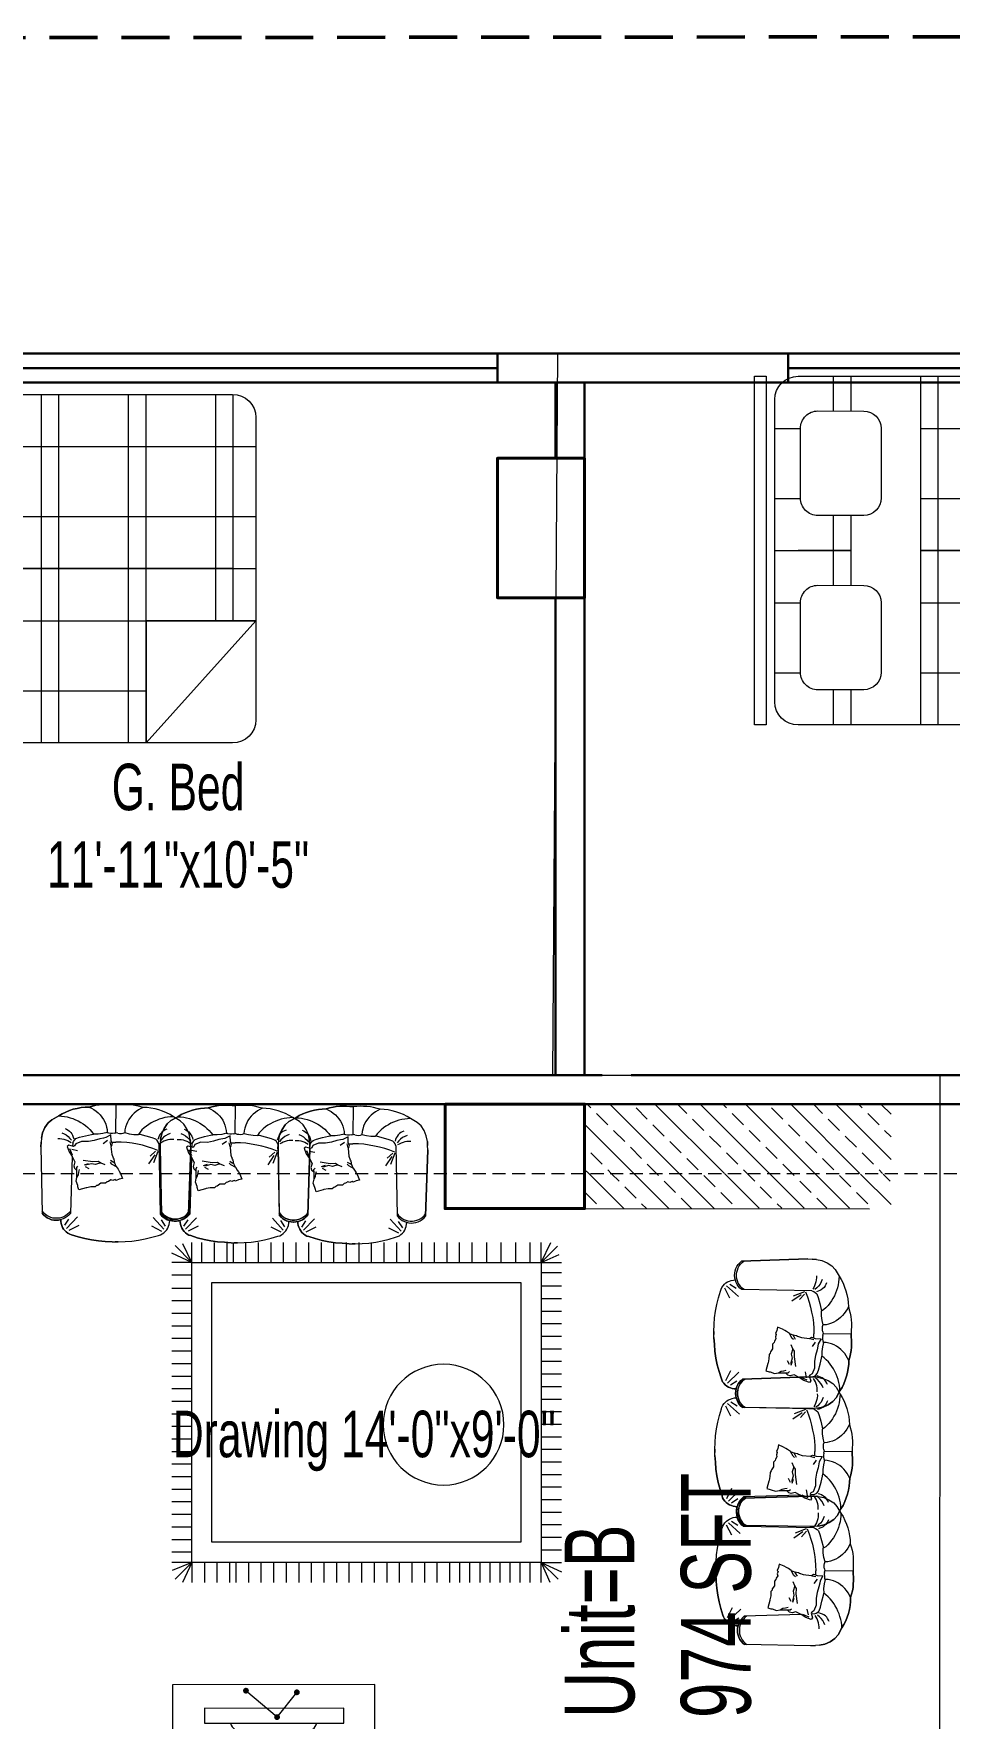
# Model space of a CAD drawing. Header units: inches. Extents: x 64086 to 138972, y -13497 to 16809.
# Drawn here: x 95581 to 95738.6, y -11625.5 to -11335.6 of the extents above; entities that cross this region are included whole.
import ezdxf

# ---------------------------------------------------------------- set-up
doc = ezdxf.new("R2010")
doc.units = ezdxf.units.IN
doc.header["$LTSCALE"] = 0.5
doc.header["$MEASUREMENT"] = 0
doc.linetypes.add('DASHED', pattern=[0.75, 0.5, -0.25])
doc.layers.get('0').update_dxf_attribs({"lineweight": 13})
for name, color, linetype, lineweight in [('BEAM 2', 87, 'Continuous', 15), ('Boundary', 6, 'DASHED', 50), ('Center Line', 252, 'Continuous', 5), ('Column', 1, 'Continuous', 40), ('DIM', 5, 'Continuous', 13), ('DIMENSION', 250, 'Continuous', 13), ('DOOR', 30, 'Continuous', 20), ('e-tv+tel', 5, 'Continuous', 25), ('fur', 42, 'Continuous', 15), ('FURNITUER', 45, 'Continuous', 15), ('FURNITUR', 212, 'Continuous', 9), ('P-BASIN1', 6, 'Continuous', 15), ('P.cap', 4, 'Continuous', 20), ('SLAB', 242, 'Continuous', 50), ('Text-2', 7, 'Continuous', 18), ('TEXT-IN', 7, 'Continuous', 15), ('WALL', 7, 'Continuous', 30)]:
    doc.layers.add(name, color=color, linetype=linetype, lineweight=lineweight)
doc.layers.add('Fur.', color=7, linetype='Continuous', lineweight=5, true_color=0x3765a4)
doc.layers.add('FURNITURE', color=157, linetype='Continuous')
doc.styles.add('STYLE1', font='ARIALN.TTF', dxfattribs={"width": 0.8})

# ---------------------------------------------------------------- blocks, each defined once
blk = doc.blocks.new('A$C02AD739B')
at = {"layer": 'fur'}
for p, q in [((10.36, 29.36), (11.03, 29.55)), ((10.36, 29.36), (11.03, 29.55)), ((11.03, 29.55), (11.77, 29.74)), ((11.03, 29.55), (11.77, 29.74)), ((11.77, 29.74), (12.48, 29.89)), ((11.77, 29.74), (12.48, 29.89)), ((12.48, 29.89), (13.22, 29.98)), ((12.48, 29.89), (13.22, 29.98)), ((13.22, 29.98), (13.97, 30.02)), ((13.22, 29.98), (13.97, 30.02)), ((13.97, 30.02), (14.71, 30.03)), ((13.97, 30.02), (14.71, 30.03)), ((14.71, 30.03), (15.46, 30.01)), ((14.71, 30.03), (15.46, 30.01)), ((15.46, 30.01), (16.2, 30.02)), ((15.46, 30.01), (16.2, 30.02)), ((16.2, 30.02), (16.95, 30.03)), ((16.95, 30.03), (16.2, 30.02)), ((16.3, 23.85), (16.2, 30.02)), ((16.95, 30.03), (17.69, 30.08)), ((17.69, 30.08), (16.95, 30.03)), ((17.69, 30.08), (18.44, 30.09)), ((18.44, 30.09), (17.69, 30.08)), ((18.44, 30.09), (19.18, 30.07)), ((19.18, 30.07), (18.44, 30.09)), ((19.18, 30.07), (19.93, 30.01)), ((19.93, 30.01), (19.18, 30.07)), ((19.93, 30.01), (20.64, 29.88)), ((20.64, 29.88), (19.93, 30.01)), ((20.64, 29.88), (21.39, 29.71)), ((21.39, 29.71), (20.64, 29.88)), ((21.39, 29.71), (22.1, 29.51)), ((22.1, 29.51), (21.39, 29.71)), ((22.14, 29.51), (21.61, 29.26)), ((22.99, 29.49), (22.1, 29.51)), ((22.1, 29.51), (22.14, 29.51)), ((22.14, 29.51), (22.1, 29.51)), ((22.14, 29.51), (22.99, 29.49)), ((22.14, 29.51), (22.14, 29.51)), ((22.99, 29.49), (23.84, 29.4)), ((23.84, 29.4), (22.99, 29.49)), ((1.44, 25.67), (2.25, 26.39)), ((1.44, 25.67), (2.25, 26.39)), ((2.25, 26.39), (3.72, 27.27)), ((2.25, 26.39), (3.72, 27.27)), ((3.72, 27.27), (4.46, 27.74)), ((3.72, 27.27), (4.46, 27.74)), ((3.72, 27.27), (4.36, 27.24)), ((4.36, 27.24), (5, 27.18)), ((4.46, 27.74), (5.27, 28.15)), ((4.46, 27.74), (5.27, 28.15)), ((5, 27.18), (5.61, 27.09)), ((5.27, 28.15), (6.08, 28.48)), ((5.27, 28.15), (6.08, 28.48)), ((5.61, 27.09), (6.25, 26.92)), ((6.08, 28.48), (6.89, 28.77)), ((6.08, 28.48), (6.89, 28.77)), ((6.25, 26.92), (6.85, 26.75)), ((6.85, 26.75), (7.43, 26.51)), ((6.89, 28.77), (7.74, 29)), ((6.89, 28.77), (7.74, 29)), ((7.43, 26.51), (8.03, 26.27)), ((7.74, 29), (8.62, 29.19)), ((7.74, 29), (8.62, 29.19)), ((8.03, 26.27), (8.57, 25.96)), ((8.57, 25.96), (9.14, 25.65)), ((8.62, 29.19), (9.47, 29.31)), ((8.62, 29.19), (9.47, 29.31)), ((9.47, 29.31), (10.33, 29.36)), ((9.47, 29.31), (10.36, 29.36)), ((10.33, 29.36), (10.33, 29.36)), ((10.33, 29.36), (10.36, 29.36)), ((10.33, 29.36), (10.36, 29.36)), ((10.33, 29.36), (10.86, 29.12)), ((10.86, 29.12), (11.36, 28.81)), ((11.36, 28.81), (11.87, 28.46)), ((11.87, 28.46), (12.33, 28.08)), ((12.33, 28.08), (12.76, 27.66)), ((12.76, 27.66), (13.13, 27.21)), ((13.13, 27.21), (13.49, 26.71)), ((13.49, 26.71), (13.78, 26.19)), ((13.78, 26.19), (14, 25.66)), ((18.75, 26.27), (18.54, 25.73)), ((19.02, 26.8), (18.75, 26.27)), ((19.37, 27.31), (19.02, 26.8)), ((19.72, 27.77), (19.37, 27.31)), ((20.14, 28.2), (19.72, 27.77)), ((20.59, 28.6), (20.14, 28.2)), ((21.08, 28.96), (20.59, 28.6)), ((21.61, 29.26), (21.08, 28.96)), ((23.44, 25.84), (22.95, 25.45)), ((24, 26.17), (23.44, 25.84)), ((23.84, 29.4), (24.73, 29.24)), ((24.73, 29.24), (23.84, 29.4)), ((24.53, 26.5), (24, 26.17)), ((25.13, 26.76), (24.53, 26.5)), ((24.73, 29.24), (25.59, 29.04)), ((25.59, 29.04), (24.73, 29.24)), ((25.69, 27.02), (25.13, 26.76)), ((25.59, 29.04), (26.41, 28.77)), ((26.41, 28.77), (25.59, 29.04)), ((26.29, 27.2), (25.69, 27.02)), ((26.93, 27.39), (26.29, 27.2)), ((26.41, 28.77), (27.23, 28.46)), ((27.23, 28.46), (26.41, 28.77)), ((27.53, 27.51), (26.93, 27.39)), ((27.23, 28.46), (28.05, 28.08)), ((28.05, 28.08), (27.23, 28.46)), ((28.17, 27.59), (27.53, 27.51)), ((28.05, 28.08), (28.8, 27.63)), ((28.8, 27.63), (28.05, 28.08)), ((28.8, 27.63), (28.17, 27.59)), ((28.8, 27.63), (30.31, 26.8)), ((30.31, 26.8), (28.8, 27.63)), ((30.31, 26.8), (31.13, 26.11)), ((31.13, 26.11), (30.31, 26.8)), ((31.13, 26.11), (31.82, 25.09)), ((31.82, 25.09), (31.13, 26.11)), ((0.02, 21.39), (0.08, 22.28)), ((0.08, 22.28), (0.02, 21.39)), ((0.08, 22.28), (0.31, 23.49)), ((0.08, 22.28), (0.31, 23.49)), ((0.31, 23.49), (0.78, 24.63)), ((0.31, 23.49), (0.78, 24.63)), ((0.78, 24.63), (1.44, 25.67)), ((0.78, 24.63), (1.44, 25.67)), ((3.7, 22.3), (4.12, 22.31)), ((4.12, 22.31), (4.55, 22.28)), ((4.49, 23.59), (4.99, 23.39)), ((4.55, 22.28), (4.97, 22.22)), ((4.97, 22.22), (5.4, 22.08)), ((4.99, 23.39), (5.49, 23.15)), ((5.19, 24.56), (5.54, 24.42)), ((5.49, 23.15), (5.92, 22.8)), ((5.54, 24.42), (5.86, 24.22)), ((5.86, 24.22), (6.19, 24.01)), ((5.92, 22.8), (6.32, 22.41)), ((6.19, 24.01), (6.44, 23.73)), ((6.32, 22.41), (6.65, 21.99)), ((6.44, 23.73), (6.69, 23.41)), ((6.69, 23.41), (6.88, 23.1)), ((6.88, 23.1), (7.02, 22.71)), ((7.02, 22.71), (7.14, 22.36)), ((7.32, 22.07), (7.63, 22.4)), ((7.63, 22.4), (8.41, 22.7)), ((8.41, 22.7), (9.68, 23.07)), ((9.14, 25.65), (9.64, 25.27)), ((9.64, 25.27), (10.15, 24.89)), ((9.68, 23.07), (10.99, 23.41)), ((10.15, 24.89), (10.62, 24.43)), ((10.62, 24.43), (11.05, 23.98)), ((10.99, 23.41), (11.41, 23.45)), ((11.05, 23.98), (11.41, 23.45)), ((12.41, 23.47), (11.41, 23.45)), ((13.4, 23.63), (12.41, 23.47)), ((14.39, 23.89), (13.4, 23.63)), ((14, 25.66), (14.19, 25.06)), ((14.19, 25.06), (14.34, 24.49)), ((14.71, 23.75), (14.32, 23.89)), ((14.32, 23.89), (14.39, 23.89)), ((14.34, 24.49), (14.39, 23.89)), ((14.39, 23.89), (14.34, 23.88)), ((14.34, 23.88), (14.39, 23.86)), ((14.39, 23.86), (14.39, 23.89)), ((15.1, 23.69), (14.71, 23.75)), ((15.52, 23.7), (15.1, 23.69)), ((15.91, 23.77), (15.52, 23.7)), ((15.91, 23.77), (16.3, 23.85)), ((16.69, 23.79), (16.3, 23.85)), ((16.69, 23.79), (17.09, 23.72)), ((17.09, 23.72), (17.51, 23.73)), ((17.09, 21.34), (17.36, 22.16)), ((17.36, 22.16), (17.41, 23.41)), ((17.41, 23.41), (18.55, 22.82)), ((17.51, 23.73), (17.9, 23.8)), ((17.9, 23.8), (18.29, 23.95)), ((18.18, 22.14), (19.14, 21.48)), ((18.24, 24.56), (18.22, 23.95)), ((18.22, 23.95), (19.21, 23.72)), ((18.29, 23.95), (18.22, 23.95)), ((18.38, 25.12), (18.24, 24.56)), ((18.54, 25.73), (18.38, 25.12)), ((18.55, 22.82), (19.02, 22.72)), ((19.02, 22.72), (19.87, 22.56)), ((19.21, 23.72), (20.21, 23.59)), ((19.87, 22.56), (21.05, 22.22)), ((20.21, 23.59), (21.2, 23.61)), ((21.05, 22.22), (22.33, 21.99)), ((21.59, 24.11), (21.2, 23.61)), ((21.67, 23.54), (21.2, 23.61)), ((22, 24.58), (21.59, 24.11)), ((22.98, 23.25), (21.67, 23.54)), ((22.46, 25.05), (22, 24.58)), ((22.95, 25.45), (22.46, 25.05)), ((24.27, 22.91), (22.98, 23.25)), ((25.05, 22.64), (24.27, 22.91)), ((25.38, 22.33), (25.05, 22.64)), ((25.59, 22.01), (25.38, 22.33)), ((25.65, 22.97), (25.55, 22.61)), ((25.78, 23.36), (25.65, 22.97)), ((25.96, 23.68), (25.78, 23.36)), ((26.2, 24.01), (25.96, 23.68)), ((26.36, 22.7), (26.05, 22.27)), ((26.44, 24.3), (26.2, 24.01)), ((26.75, 23.09), (26.36, 22.7)), ((26.76, 24.51), (26.44, 24.3)), ((26.87, 22.24), (26.48, 22.02)), ((27.17, 23.45), (26.75, 23.09)), ((27.08, 24.73), (26.76, 24.51)), ((27.29, 22.39), (26.87, 22.24)), ((27.43, 24.88), (27.08, 24.73)), ((27.66, 23.71), (27.17, 23.45)), ((27.71, 22.54), (27.29, 22.39)), ((28.15, 23.93), (27.66, 23.71)), ((28.14, 22.62), (27.71, 22.54)), ((28.56, 22.66), (28.14, 22.62)), ((28.99, 22.67), (28.56, 22.66)), ((31.82, 25.09), (32.34, 23.96)), ((32.34, 23.96), (31.82, 25.09)), ((32.34, 23.96), (32.61, 22.76)), ((32.61, 22.76), (32.34, 23.96)), ((32.61, 22.76), (32.69, 21.88)), ((32.61, 22.76), (32.69, 21.88)), ((0, 20.4), (0.02, 21.39)), ((0, 20.4), (0.02, 21.39)), ((0.58, 5.93), (0, 20.4)), ((0, 20.4), (0.58, 5.93)), ((5.4, 22.08), (5.83, 21.94)), ((5.83, 21.94), (6.22, 21.74)), ((6.22, 21.74), (6.58, 21.53)), ((6.94, 21.36), (6.79, 6.03)), ((6.94, 21.36), (7.11, 21.75)), ((7.11, 21.75), (7.32, 22.07)), ((7.17, 19.94), (8.27, 20.39)), ((7.18, 19.73), (8.14, 17.26)), ((7.67, 19.77), (8.9, 18.69)), ((7.86, 19), (9.24, 17)), ((8.27, 20.39), (9.4, 20.76)), ((9.4, 20.76), (10.53, 21.1)), ((10.53, 21.1), (11.62, 21.33)), ((11.62, 21.33), (12.79, 21.56)), ((12.79, 21.56), (13.96, 21.72)), ((13.96, 21.72), (15.16, 21.81)), ((15.16, 21.81), (16.34, 21.83)), ((17.26, 21.84), (16.34, 21.83)), ((16.89, 18.29), (17.19, 19.11)), ((16.96, 18.54), (17.06, 18.58)), ((17.34, 20.89), (17.09, 21.34)), ((17.19, 19.11), (17.34, 20.89)), ((17.68, 21.85), (17.48, 20.99)), ((22.33, 21.99), (23.85, 22.02)), ((23.61, 22.09), (23.61, 22.05)), ((23.85, 22.02), (25.1, 21.51)), ((25.94, 20.31), (24.7, 20.04)), ((25.1, 21.51), (25.36, 21.05)), ((25.89, 18.72), (25.31, 17.57)), ((25.36, 21.05), (25.61, 20.88)), ((25.78, 21.62), (25.59, 22.01)), ((25.61, 20.88), (26.63, 21.21)), ((25.78, 21.62), (25.82, 20.95)), ((26.47, 20.46), (25.89, 19.11)), ((26.55, 19.72), (25.89, 18.72)), ((25.89, 18.72), (26.34, 6.3)), ((26.48, 22.02), (26.13, 21.81)), ((26.99, 20.93), (26.55, 19.72)), ((26.63, 21.21), (26.99, 20.93)), ((32.74, 20.88), (32.55, 6.4)), ((32.74, 20.88), (32.55, 6.4)), ((32.69, 21.88), (32.74, 20.88)), ((32.74, 20.88), (32.69, 21.88)), ((15.38, 14.96), (14.94, 13.86)), ((15.66, 15.47), (15.38, 14.96)), ((15.9, 15.86), (15.66, 15.47)), ((16.31, 16.51), (15.9, 15.86)), ((16.31, 16.51), (16.62, 17.22)), ((17.37, 17.09), (16.31, 16.51)), ((16.62, 17.22), (16.75, 18.07)), ((16.62, 17.22), (16.97, 17.44)), ((16.75, 18.07), (16.89, 18.29)), ((16.97, 17.44), (17.54, 17.77)), ((17.65, 17.41), (17.37, 17.09)), ((19.67, 17.27), (18.79, 16.9)), ((20.2, 17.67), (19.67, 17.27)), ((19.67, 17.27), (20.81, 16.93)), ((21.37, 17.61), (20.2, 17.67)), ((20.81, 16.93), (21.7, 17.12)), ((23.53, 17.93), (21.37, 17.61)), ((21.7, 17.12), (22.69, 16.85)), ((23.09, 16.54), (22.28, 16.1)), ((23.26, 16.9), (22.37, 17.2)), ((22.69, 16.85), (22.98, 16.82)), ((24.46, 15.32), (24.34, 15.85)), ((24.57, 14.72), (24.46, 15.32)), ((24.9, 16.29), (24.65, 16.6)), ((24.88, 15.68), (24.9, 16.29)), ((25.4, 16.19), (24.88, 15.68)), ((24.89, 14.9), (24.88, 15.68)), ((24.9, 14.16), (24.89, 14.9)), ((25.31, 17.57), (25.54, 16.72)), ((25.54, 16.72), (25.4, 16.19)), ((14.94, 13.86), (15.68, 13.73)), ((14.94, 13.86), (14.94, 13.86)), ((15.68, 13.73), (16.33, 13.45)), ((16.33, 13.45), (16.57, 13.64)), ((16.57, 13.64), (17.07, 13.43)), ((17.07, 13.43), (17.5, 13.54)), ((17.5, 13.54), (18.03, 13.23)), ((18.03, 13.23), (18.32, 13.17)), ((18.32, 13.17), (18.68, 12.82)), ((18.68, 12.82), (19.71, 12.83)), ((19.71, 12.83), (19.71, 12.83)), ((19.71, 12.83), (20.35, 12.38)), ((20.35, 12.38), (20.6, 12.35)), ((20.6, 12.35), (20.93, 12.07)), ((20.93, 12.07), (21.85, 12.05)), ((21.85, 12.05), (22.74, 11.89)), ((22.74, 11.89), (22.88, 11.85)), ((22.88, 11.85), (24.48, 11.42)), ((24.48, 11.42), (24.69, 12.1)), ((24.9, 14.16), (24.57, 14.72)), ((24.69, 12.1), (24.72, 12.35)), ((24.72, 12.35), (25.06, 13.31)), ((25.06, 13.31), (24.9, 14.16)), ((0.87, 6.04), (0.58, 6.43)), ((0.91, 5.54), (0.58, 5.93)), ((0.91, 5.54), (0.58, 5.93)), ((1.23, 5.69), (0.87, 6.04)), ((1.31, 5.2), (0.91, 5.54)), ((1.31, 5.2), (0.91, 5.54)), ((1.62, 5.41), (1.23, 5.69)), ((1.74, 4.92), (1.31, 5.2)), ((1.74, 4.92), (1.31, 5.2)), ((2.05, 5.21), (1.62, 5.41)), ((2.2, 4.71), (1.74, 4.92)), ((2.2, 4.71), (1.74, 4.92)), ((2.52, 5.04), (2.05, 5.21)), ((2.7, 4.54), (2.2, 4.71)), ((2.7, 4.54), (2.2, 4.71)), ((2.98, 4.9), (2.52, 5.04)), ((3.2, 4.48), (2.7, 4.54)), ((3.2, 4.48), (2.7, 4.54)), ((3.44, 4.87), (2.98, 4.9)), ((3.7, 4.45), (3.2, 4.48)), ((3.7, 4.45), (3.2, 4.48)), ((3.94, 4.88), (3.44, 4.87)), ((4.23, 4.5), (3.7, 4.45)), ((4.23, 4.5), (3.7, 4.45)), ((4.43, 4.93), (3.94, 4.88)), ((4.72, 4.61), (4.23, 4.5)), ((4.69, 4.6), (4.23, 4.5)), ((4.89, 5.08), (4.43, 4.93)), ((4.73, 4.19), (4.69, 4.61)), ((4.73, 4.19), (4.69, 4.6)), ((5.22, 4.76), (4.72, 4.61)), ((4.81, 3.73), (4.73, 4.19)), ((4.81, 3.73), (4.73, 4.19)), ((4.96, 3.34), (4.81, 3.73)), ((4.96, 3.34), (4.81, 3.73)), ((5.35, 5.26), (4.89, 5.08)), ((5.67, 5.02), (5.22, 4.76)), ((5.77, 5.52), (5.35, 5.26)), ((5.59, 3.38), (6.46, 4.78)), ((6.09, 5.31), (5.67, 5.02)), ((6.16, 5.81), (5.77, 5.52)), ((5.96, 2.71), (8.29, 5.31)), ((6.44, 5.63), (6.09, 5.31)), ((6.47, 6.13), (6.16, 5.81)), ((6.79, 6.03), (6.44, 5.63)), ((6.78, 6.52), (6.47, 6.13)), ((27.28, 3.02), (24.86, 5.53)), ((26.33, 6.8), (26.66, 6.41)), ((26.34, 6.3), (26.7, 5.92)), ((26.66, 6.41), (26.98, 6.1)), ((26.7, 5.92), (27.06, 5.61)), ((27.62, 3.7), (26.71, 5.07)), ((26.98, 6.1), (27.38, 5.82)), ((27.06, 5.61), (27.49, 5.33)), ((27.38, 5.82), (27.81, 5.58)), ((27.49, 5.33), (27.96, 5.09)), ((27.81, 5.58), (28.27, 5.41)), ((27.96, 5.09), (28.45, 4.95)), ((28.4, 4.07), (28.26, 3.67)), ((28.26, 3.67), (28.4, 4.07)), ((28.27, 5.41), (28.73, 5.28)), ((28.46, 4.53), (28.4, 4.07)), ((28.4, 4.07), (28.46, 4.53)), ((28.45, 4.95), (28.95, 4.85)), ((28.49, 4.95), (28.46, 4.53)), ((28.46, 4.53), (28.49, 4.95)), ((28.95, 4.85), (28.49, 4.95)), ((28.73, 5.28), (29.23, 5.25)), ((29.49, 4.83), (28.95, 4.85)), ((28.95, 4.85), (29.49, 4.83)), ((29.23, 5.25), (29.73, 5.26)), ((29.98, 4.87), (29.49, 4.83)), ((29.49, 4.83), (29.98, 4.87)), ((29.73, 5.26), (30.19, 5.3)), ((30.48, 4.95), (29.98, 4.87)), ((29.98, 4.87), (30.48, 4.95)), ((30.19, 5.3), (30.65, 5.45)), ((30.97, 5.14), (30.48, 4.95)), ((30.48, 4.95), (30.97, 5.14)), ((30.65, 5.45), (31.11, 5.63)), ((31.43, 5.36), (30.97, 5.14)), ((30.97, 5.14), (31.43, 5.36)), ((31.11, 5.63), (31.53, 5.85)), ((31.85, 5.65), (31.43, 5.36)), ((31.43, 5.36), (31.85, 5.65)), ((31.53, 5.85), (31.91, 6.14)), ((32.23, 6.01), (31.85, 5.65)), ((31.85, 5.65), (32.23, 6.01)), ((31.91, 6.14), (32.26, 6.5)), ((32.55, 6.4), (32.23, 6.01)), ((32.23, 6.01), (32.55, 6.4)), ((32.26, 6.5), (32.54, 6.9)), ((5.14, 2.91), (4.96, 3.34)), ((5.14, 2.91), (4.96, 3.34)), ((5.36, 2.56), (5.14, 2.91)), ((5.36, 2.56), (5.14, 2.91)), ((5.65, 2.25), (5.36, 2.56)), ((5.65, 2.25), (5.36, 2.56)), ((5.97, 1.93), (5.65, 2.25)), ((5.97, 1.93), (5.65, 2.25)), ((6.33, 1.69), (5.97, 1.93)), ((6.33, 1.69), (5.97, 1.93)), ((6.72, 1.49), (6.33, 1.69)), ((6.72, 1.49), (6.33, 1.69)), ((8.68, 3.43), (6.5, 2.3)), ((7.15, 1.35), (6.72, 1.49)), ((7.15, 1.35), (6.72, 1.49)), ((8.58, 0.95), (7.15, 1.35)), ((8.58, 0.95), (7.15, 1.35)), ((10.07, 0.62), (8.58, 0.95)), ((10.07, 0.62), (8.58, 0.95)), ((11.5, 0.32), (10.07, 0.62)), ((11.5, 0.32), (10.07, 0.62)), ((12.99, 0.13), (11.5, 0.32)), ((12.99, 0.13), (11.5, 0.32)), ((14.48, 0.05), (12.99, 0.13)), ((14.48, 0.05), (12.99, 0.13)), ((15.97, 0), (14.48, 0.05)), ((15.97, 0), (14.48, 0.05)), ((16.65, 0.01), (15.97, 0)), ((15.97, 0), (16.65, 0.01)), ((17.32, 0.02), (16.65, 0.01)), ((17.32, 0.02), (16.65, 0.01)), ((18.81, 0.12), (17.32, 0.02)), ((17.32, 0.02), (18.81, 0.12)), ((20.3, 0.25), (18.81, 0.12)), ((18.81, 0.12), (20.3, 0.25)), ((21.78, 0.48), (20.3, 0.25)), ((20.3, 0.25), (21.78, 0.48)), ((23.23, 0.79), (21.78, 0.48)), ((21.78, 0.48), (23.23, 0.79)), ((24.72, 1.17), (23.23, 0.79)), ((23.23, 0.79), (24.72, 1.17)), ((24.54, 3.65), (26.75, 2.58)), ((26.13, 1.62), (24.72, 1.17)), ((24.72, 1.17), (26.13, 1.62)), ((26.55, 1.76), (26.13, 1.62)), ((26.13, 1.62), (26.55, 1.76)), ((26.94, 1.98), (26.55, 1.76)), ((26.55, 1.76), (26.94, 1.98)), ((27.29, 2.24), (26.94, 1.98)), ((26.94, 1.98), (27.29, 2.24)), ((27.61, 2.56), (27.29, 2.24)), ((27.29, 2.24), (27.61, 2.56)), ((27.88, 2.89), (27.61, 2.56)), ((27.61, 2.56), (27.88, 2.89)), ((28.09, 3.24), (27.88, 2.89)), ((27.88, 2.89), (28.09, 3.24)), ((28.26, 3.67), (28.09, 3.24)), ((28.09, 3.24), (28.26, 3.67))]:
    blk.add_line(p, q, dxfattribs=at)
blk = doc.blocks.new('A$C385E12BF')
at = {"layer": 'FURNITUER', "xscale": -0.7874014901910519, "yscale": 0.7874014902045019, "zscale": 0.7874014901677212, "rotation": 180.3659748531272}
for p in [(-55.75, 23.91), (-35.47, 23.74), (-14.96, 23.59)]:
    blk.add_blockref('A$C02AD739B', p, dxfattribs=at)
blk = doc.blocks.new('A$C63D11CB1')
at = {"layer": 'FURNITUR', "linetype": 'Continuous', "ltscale": 60}
for p, q in [((2.47, 35.44), (0.38, 37.48)), ((2.47, 35.44), (1.31, 37.91)), ((2.47, 35.44), (2.47, 37.91)), ((4.02, 35.44), (4.02, 37.91)), ((5.67, 35.44), (5.67, 37.91)), ((7.21, 35.44), (7.21, 37.91)), ((8.76, 35.44), (8.76, 37.91)), ((10.31, 35.44), (10.31, 37.91)), ((11.85, 35.44), (11.85, 37.91)), ((13.4, 35.44), (13.4, 37.91)), ((14.95, 35.44), (14.95, 37.91)), ((16.49, 35.44), (16.49, 37.91)), ((18.04, 35.44), (18.04, 37.91)), ((19.59, 35.44), (19.59, 37.91)), ((21.14, 35.44), (21.14, 37.91)), ((22.68, 35.44), (22.68, 37.91)), ((24.23, 35.44), (24.23, 37.91)), ((25.78, 35.44), (25.78, 37.91)), ((27.32, 35.44), (27.32, 37.91)), ((28.87, 35.44), (28.87, 37.91)), ((30.42, 35.44), (30.42, 37.91)), ((31.96, 35.44), (31.96, 37.91)), ((33.51, 35.44), (33.51, 37.91)), ((35.06, 35.44), (35.06, 37.91)), ((36.6, 35.44), (36.6, 37.91)), ((38.15, 35.44), (38.15, 37.91)), ((39.39, 35.44), (39.39, 37.91)), ((39.39, 35.44), (40.39, 37.84)), ((39.39, 35.44), (41.46, 37.5)), ((2.47, 35.44), (0, 35.44)), ((2.47, 35.44), (0.19, 36.52)), ((39.39, 35.44), (2.47, 35.44)), ((2.47, 35.44), (2.47, -7.57)), ((39.39, 35.44), (41.86, 36.6)), ((39.39, -7.53), (39.39, 35.44)), ((39.39, 35.44), (41.86, 35.44)), ((2.47, 34.2), (0, 34.2)), ((39.39, 33.89), (41.86, 33.89)), ((2.47, 32.65), (0, 32.65)), ((36.91, 32.96), (4.95, 32.96)), ((4.95, 32.96), (4.95, -5.07)), ((36.91, -5.07), (36.91, 32.96)), ((39.39, 32.34), (41.86, 32.34)), ((2.47, 31.1), (0, 31.1)), ((2.47, 30.32), (0, 30.32)), ((39.39, 30.8), (41.86, 30.8)), ((39.39, 30.01), (41.86, 30.01)), ((2.47, 28.77), (0, 28.77)), ((2.47, 27.23), (0, 27.23)), ((39.39, 28.46), (41.86, 28.46)), ((2.47, 25.68), (0, 25.68)), ((39.39, 26.92), (41.86, 26.92)), ((39.39, 25.37), (41.86, 25.37)), ((2.47, 24.13), (0, 24.13)), ((39.39, 23.82), (41.86, 23.82)), ((2.47, 22.58), (0, 22.58)), ((2.47, 21.04), (0, 21.04)), ((39.39, 22.28), (41.86, 22.28)), ((2.47, 19.49), (0, 19.49)), ((39.39, 20.73), (41.86, 20.73)), ((39.39, 19.18), (41.86, 19.18)), ((2.47, 17.94), (0, 17.94)), ((39.39, 17.63), (41.86, 17.63)), ((2.47, 16.4), (0, 16.4)), ((2.47, 14.85), (0, 14.85)), ((39.39, 16.09), (41.86, 16.09)), ((39.39, 14.54), (41.86, 14.54)), ((2.47, 13.3), (0, 13.3)), ((2.47, 13.3), (0, 13.3)), ((39.39, 12.99), (41.86, 12.99)), ((39.39, 12.99), (41.86, 12.99)), ((2.47, 11.76), (0, 11.76)), ((2.47, 11.76), (0, 11.76)), ((39.39, 11.45), (41.86, 11.45)), ((39.39, 11.45), (41.86, 11.45)), ((2.47, 10.21), (0, 10.21)), ((2.47, 8.66), (0, 8.66)), ((39.39, 9.9), (41.86, 9.9)), ((39.39, 8.35), (41.86, 8.35)), ((2.47, 7.12), (0, 7.12)), ((39.39, 6.81), (41.86, 6.81)), ((2.47, 5.57), (0, 5.57)), ((39.39, 5.26), (41.86, 5.26)), ((2.47, 4.02), (0, 4.02)), ((2.47, 2.47), (0, 2.47)), ((39.39, 3.71), (41.86, 3.71)), ((39.39, 2.47), (41.86, 2.47)), ((2.47, 0.93), (0, 0.93)), ((39.39, 1.24), (41.86, 1.24)), ((39.39, 0), (41.86, 0)), ((2.47, -0.86), (0, -0.86)), ((39.39, -1.24), (41.86, -1.24)), ((2.47, -2.65), (0, -2.65)), ((39.39, -2.47), (41.86, -2.47)), ((39.39, -3.71), (41.86, -3.71)), ((2.47, -4.44), (0, -4.44)), ((4.95, -5.07), (36.91, -5.07)), ((39.39, -4.95), (41.86, -4.95)), ((39.39, -6.19), (41.86, -6.19)), ((2.47, -6.22), (0, -6.22)), ((2.47, -7.57), (0, -8.74)), ((2.47, -7.57), (0, -7.57)), ((2.47, -7.57), (0.45, -9.59)), ((2.47, -7.57), (1.5, -9.78)), ((2.47, -7.57), (39.39, -7.57)), ((2.47, -7.57), (2.47, -10.05)), ((3.71, -7.57), (3.71, -10.05)), ((5.36, -7.57), (5.36, -10.05)), ((6.9, -7.57), (6.9, -10.05)), ((8.45, -7.57), (8.45, -10.05)), ((10, -7.57), (10, -10.05)), ((11.54, -7.57), (11.54, -10.05)), ((13.09, -7.57), (13.09, -10.05)), ((14.64, -7.57), (14.64, -10.05)), ((16.19, -7.57), (16.19, -10.05)), ((17.73, -7.57), (17.73, -10.05)), ((19.28, -7.57), (19.28, -10.05)), ((20.83, -7.57), (20.83, -10.05)), ((22.37, -7.57), (22.37, -10.05)), ((23.92, -7.57), (23.92, -10.05)), ((25.47, -7.57), (25.47, -10.05)), ((27.01, -7.57), (27.01, -10.05)), ((28.56, -7.57), (28.56, -10.05)), ((30.11, -7.57), (30.11, -10.05)), ((31.65, -7.57), (31.65, -10.05)), ((33.2, -7.57), (33.2, -10.05)), ((34.75, -7.57), (34.75, -10.05)), ((36.29, -7.57), (36.29, -10.05)), ((37.84, -7.57), (37.84, -10.05)), ((39.39, -7.53), (41.86, -7.53)), ((39.39, -7.57), (39.39, -10.05)), ((39.39, -7.57), (40.56, -10.05)), ((39.39, -7.57), (41.46, -9.67)), ((39.39, -7.57), (41.84, -8.65))]:
    blk.add_line(p, q, dxfattribs=at)
at = {"layer": 'FURNITUR'}
blk.add_circle((22.44, 4.45), 7.43, dxfattribs=at)
blk = doc.blocks.new('lilklkl')
at = {"color": 23}
for p, q in [((19201.27, -4998.29), (19141.27, -4998.29)), ((19141.27, -4998.29), (19141.27, -5000.29)), ((19141.27, -5000.29), (19201.27, -5000.29)), ((19201.27, -5000.29), (19201.27, -4998.29)), ((19167.27, -5001.79), (19145.27, -5001.79)), ((19197.27, -5001.79), (19162.27, -5001.79)), ((19171.27, -5001.79), (19171.27, -5014.9)), ((19141.27, -5005.79), (19141.27, -5074.79)), ((19171.27, -5014.9), (19171.27, -5005.79)), ((19201.27, -5074.79), (19201.27, -5005.79)), ((19171.27, -5074.79), (19171.27, -5026.9)), ((19171.27, -5026.9), (19171.27, -5078.79)), ((19145.27, -5078.79), (19175.27, -5078.79)), ((19175.27, -5078.79), (19197.27, -5078.79))]:
    blk.add_line(p, q, dxfattribs=at)
at = {"color": 33}
for p, q in [((19150.27, -5001.79), (19150.27, -5006.19)), ((19162.27, -5001.79), (19162.27, -5006.19)), ((19180.27, -5001.79), (19180.27, -5006.19)), ((19192.27, -5001.79), (19192.27, -5006.19)), ((19147.23, -5011.9), (19141.27, -5011.9)), ((19171.27, -5011.9), (19165.21, -5011.9)), ((19177.23, -5011.9), (19171.27, -5011.9)), ((19201.27, -5011.9), (19195.21, -5011.9)), ((19147.24, -5014.9), (19141.27, -5014.9)), ((19171.27, -5014.9), (19165.2, -5014.9)), ((19177.24, -5014.9), (19171.27, -5014.9)), ((19201.27, -5014.9), (19195.2, -5014.9)), ((19171.27, -5026.9), (19141.27, -5026.9)), ((19150.27, -5026.9), (19150.27, -5078.79)), ((19162.27, -5026.9), (19162.27, -5078.79)), ((19201.27, -5026.9), (19171.27, -5026.9)), ((19180.27, -5026.9), (19180.27, -5078.79)), ((19192.27, -5026.9), (19192.27, -5059.9)), ((19171.27, -5029.9), (19141.27, -5029.9)), ((19201.27, -5029.9), (19171.27, -5029.9)), ((19171.27, -5041.9), (19141.27, -5041.9)), ((19201.27, -5041.9), (19171.27, -5041.9)), ((19171.27, -5044.9), (19141.27, -5044.9)), ((19201.27, -5044.9), (19171.27, -5044.9)), ((19171.27, -5056.9), (19141.27, -5056.9)), ((19201.27, -5056.9), (19171.27, -5056.9)), ((19171.27, -5059.9), (19141.27, -5059.9)), ((19201.27, -5059.9), (19171.27, -5059.9)), ((19171.27, -5071.9), (19141.27, -5071.9)), ((19180.27, -5071.9), (19171.27, -5071.9)), ((19171.27, -5074.9), (19141.27, -5074.9)), ((19180.27, -5074.9), (19171.27, -5074.9))]:
    blk.add_line(p, q, dxfattribs=at)
at = {"color": 40}
for p, q in [((19162.21, -5006.19), (19150.23, -5006.19)), ((19192.21, -5006.19), (19180.23, -5006.19)), ((19147.23, -5009.2), (19147.24, -5017.1)), ((19165.2, -5017.09), (19165.21, -5009.2)), ((19177.23, -5009.2), (19177.24, -5017.1)), ((19195.2, -5017.09), (19195.21, -5009.2)), ((19150.24, -5020.09), (19162.2, -5020.09)), ((19180.24, -5020.09), (19192.2, -5020.09))]:
    blk.add_line(p, q, dxfattribs=at)
at = {"color": 23}
for centre, start, end in [((19145.27, -5005.79), 90, 180), ((19197.27, -5005.79), 0, 90), ((19145.27, -5074.79), 180, 270), ((19197.27, -5074.79), 270, 0)]:
    blk.add_arc(centre, 4, start, end, dxfattribs=at)
at = {"color": 40}
for centre, start, end in [((19150.23, -5009.19), 90, 180.1414), ((19162.21, -5009.19), 359.8975, 90), ((19180.23, -5009.19), 90, 180.1414), ((19192.21, -5009.19), 359.8975, 90), ((19150.24, -5017.09), 180.1414, 270), ((19162.2, -5017.09), 270, 359.8975), ((19180.24, -5017.09), 180.1414, 270), ((19192.2, -5017.09), 270, 359.8975)]:
    blk.add_arc(centre, 3, start, end, dxfattribs=at)
at = {"layer": 'DOOR'}
for p, q in [((19201.27, -5059.9), (19180.27, -5078.79)), ((19180.27, -5078.79), (19180.27, -5059.9)), ((19180.27, -5059.9), (19201.27, -5059.9))]:
    blk.add_line(p, q, dxfattribs=at)
blk = doc.blocks.new('A$C32C23EB6')
at = {"layer": 'fur'}
blk.add_blockref('lilklkl', (-19141.27, 5078.79), dxfattribs=at)
blk = doc.blocks.new('flat tv')
at = {"layer": 'DIM', "color": 5, "ltscale": 50}
blk.add_lwpolyline([(10482.34, -3614.64), (10473.06, -3614.64), (10473.1, -3649.42), (10482.34, -3649.43)], close=True, dxfattribs=at)
at = {"layer": 'Fur.', "linetype": 'Continuous'}
for p, q in [((10479.68, -3619.96), (10477.14, -3619.96)), ((10477.14, -3619.96), (10477.16, -3643.97)), ((10479.7, -3643.96), (10479.68, -3619.95)), ((10477.16, -3643.96), (10479.7, -3643.96))]:
    blk.add_line(p, q, dxfattribs=at)
at = {"layer": 'Fur.', "linetype": 'Continuous', "ltscale": 100}
for p, q in [((10481.18, -3637.52), (10481.17, -3626.53)), ((10478.66, -3631.46), (10474.39, -3628.05)), ((10478.66, -3631.46), (10474.11, -3636.8))]:
    blk.add_line(p, q, dxfattribs=at)
at = {"layer": 'Fur.', "const_width": 0.5}
for points in [[(10474.28, -3628.27, 1), (10474.49, -3627.82, 1)], [(10478.55, -3631.68, 1), (10478.76, -3631.23, 1)], [(10474, -3637.03, 1), (10474.21, -3636.58, 1)]]:
    blk.add_lwpolyline(points, format="xyb", close=True, dxfattribs=at)
at = {"layer": 'Fur.', "linetype": 'Continuous', "ltscale": 100}
for centre, start, end in [((10479.17, -3626.53), 0.0603, 75.1249), ((10479.18, -3637.52), 284.9958, 0.0603)]:
    blk.add_arc(centre, 2, start, end, dxfattribs=at)

msp = doc.modelspace()

# ---------------------------------------------------------------- hatches: boundary and pattern name
at = {"layer": 'Center Line', "linetype": 'ByBlock', "ltscale": 3}
h = msp.add_hatch(dxfattribs=at)
h.set_pattern_fill('ANSI33', color=256, scale=22, angle=270, style=0)
h.set_pattern_definition([(315, (20895.5574, 30891.96), (3.8890873, 3.8890873), []), (315, (20895.5574, 30888.071), (3.8890873, 3.8890873), [2.75, -1.375])])
h.paths.add_polyline_path([(95728.53, -11519.89), (95675.82, -11519.84), (95675.82, -11531.84), (95728.53, -11531.88)])
h.paths.add_polyline_path([(95728.53, -11531.76), (95675.82, -11531.84), (95675.82, -11537.84), (95728.53, -11537.74)])

# ---------------------------------------------------------------- linework, layer by layer
at = {"layer": 'BEAM 2', "linetype": 'DASHED', "ltscale": 9}
for p, q in [((96228.83, -11390.69), (95162.83, -11390.69)), ((95208.83, -11390.69), (96228.83, -11390.69)), ((96228.83, -11519.84), (95162.83, -11519.84)), ((96235.97, -11531.84), (95169.97, -11531.84))]:
    msp.add_line(p, q, dxfattribs=at)
at = {"layer": 'Boundary', "color": 1, "ltscale": 33}
msp.add_lwpolyline([(96338.26, -11335.63), (96481.85, -11940.62), (95137.85, -11940.71), (95138.26, -11336.71), (96338.26, -11335.63)], dxfattribs=at)
at = {"layer": 'Center Line', "linetype": 'ByBlock', "ltscale": 3}
msp.add_line((95675.82, -11537.84), (95724.82, -11537.85), dxfattribs=at)
at = {"layer": 'Column'}
for points in [[(95675.82, -11408.71), (95660.82, -11408.71), (95660.82, -11432.71), (95675.82, -11432.71)], [(95675.82, -11408.71), (95660.82, -11408.71), (95660.82, -11432.71), (95675.82, -11432.71)], [(95651.82, -11519.84), (95651.82, -11537.84), (95675.82, -11537.84), (95675.82, -11519.84)]]:
    msp.add_lwpolyline(points, close=True, dxfattribs=at)
at = {"layer": 'e-tv+tel', "lineweight": 30}
for p, q in [((95710.82, -11390.69), (95794.82, -11390.69)), ((95576.82, -11393.19), (95660.82, -11393.19)), ((95710.82, -11393.19), (95794.82, -11393.19)), ((95710.82, -11395.69), (95794.82, -11395.69))]:
    msp.add_line(p, q, dxfattribs=at)
msp.add_lwpolyline([(95576.82, -11395.69), (95660.82, -11395.69), (95660.82, -11390.69), (95576.82, -11390.69)], close=True, dxfattribs=at)
at = {"layer": 'FURNITUER', "lineweight": 30, "ltscale": 15}
for p, q in [((95670.82, -11408.71), (95670.82, -11395.69)), ((95675.82, -11408.71), (95675.82, -11395.69))]:
    msp.add_line(p, q, dxfattribs=at)
at = {"layer": 'P-BASIN1', "lineweight": 40}
msp.add_lwpolyline([(95675.82, -11408.71), (95660.82, -11408.71), (95660.82, -11432.71), (95675.82, -11432.71)], close=True, dxfattribs=at)
at = {"layer": 'P.cap', "ltscale": 15}
msp.add_lwpolyline([(95162.83, -11390.69), (96228.83, -11390.69), (96228.83, -11408.71), (96264.83, -11408.71), (96264.83, -11502.9), (96228.83, -11502.9), (96228.83, -11530.84), (96264.77, -11530.84), (96264.83, -11637.34), (96291.83, -11637.34), (96291.83, -11637.37), (96315.83, -11636.68), (96315.83, -11733.71), (96333.04, -11733.63), (96332.83, -11822.71), (96349.83, -11822.71), (96349.83, -11916.71), (95780.82, -11916.71), (95780.82, -11929.71), (95670.82, -11929.71), (95670.82, -11916.71), (95162.83, -11916.71), (95162.83, -11390.69)], dxfattribs=at)
at = {"layer": 'TEXT-IN', "ltscale": 15}
msp.add_lwpolyline([(95683.67, -11687.71), (95672.82, -11687.99), (95673.78, -11645.41), (95254.42, -11645.41), (95254.42, -11635.12), (95162.83, -11635.53), (95162.83, -11390.69), (95671.12, -11390.69), (95670.31, -11514.84), (95736.95, -11514.84), (95736.86, -11660.01), (95736.85, -11687.71), (95683.67, -11687.71)], dxfattribs=at)
at = {"layer": 'WALL', "color": 0, "ltscale": 3}
for p, q in [((95660.82, -11390.69), (95719.82, -11390.69)), ((95710.82, -11395.69), (95710.82, -11390.69)), ((95660.82, -11395.69), (95678.82, -11395.69)), ((95678.82, -11395.69), (95719.82, -11395.69)), ((95530.82, -11514.84), (95678.82, -11514.84)), ((95683.82, -11514.84), (95880.82, -11514.84)), ((95530.82, -11519.84), (95856.82, -11519.84))]:
    msp.add_line(p, q, dxfattribs=at)
at = {"layer": 'WALL'}
msp.add_line((95660.82, -11395.69), (95660.82, -11390.69), dxfattribs=at)
at = {"layer": 'WALL', "lineweight": 30, "ltscale": 15}
for p, q in [((95670.82, -11432.71), (95670.82, -11514.84)), ((95675.82, -11432.71), (95675.82, -11514.84))]:
    msp.add_line(p, q, dxfattribs=at)

# ---------------------------------------------------------------- block references
at = {"layer": 'DIMENSION', "ltscale": 10, "rotation": 180}
msp.add_blockref('A$C385E12BF', (95593.18, -11519.89), dxfattribs=at)
at = {"layer": 'DIMENSION', "ltscale": 10, "xscale": -1, "rotation": 90}
msp.add_blockref('A$C385E12BF', (95722.05, -11602.15), dxfattribs=at)
at = {"layer": 'FURNITUER', "ltscale": 0.25, "xscale": -1.397760000021663, "yscale": 1.397759999992559, "zscale": 1.397760000000053, "rotation": 90}
msp.add_blockref('A$C63D11CB1', (95657.76, -11543.65), dxfattribs=at)
at = {"layer": 'FURNITURE', "xscale": -1, "rotation": 90}
for p in [(95785.54, -11394.6), (95619.25, -11397.7)]:
    msp.add_blockref('A$C32C23EB6', p, dxfattribs=at)
at = {"layer": 'SLAB', "rotation": 270}
msp.add_blockref('flat tv', (99254.35, -1146.69), dxfattribs=at)

# ---------------------------------------------------------------- texts
at = {"layer": 'Text-2', "char_height": 8, "attachment_point": 8, "style": 'STYLE1'}
for s, insert, width in [('G. Bed \\P11\'-11"x10\'-5"', (95605.86, -11482.72), 62.6443), ('Drawing 14\'-0"x9\'-0"', (95637.91, -11583.03), 70.1704)]:
    msp.add_mtext(s, dxfattribs=dict(at, insert=insert, width=width))
at = {"layer": 'Text-2', "insert": (95672.38, -11625.5), "char_height": 12, "width": 54.8719, "attachment_point": 1, "rotation": 90, "style": 'STYLE1'}
msp.add_mtext('Unit=B\\P974 SFT', dxfattribs=at)

doc.saveas('drawing.dxf')
